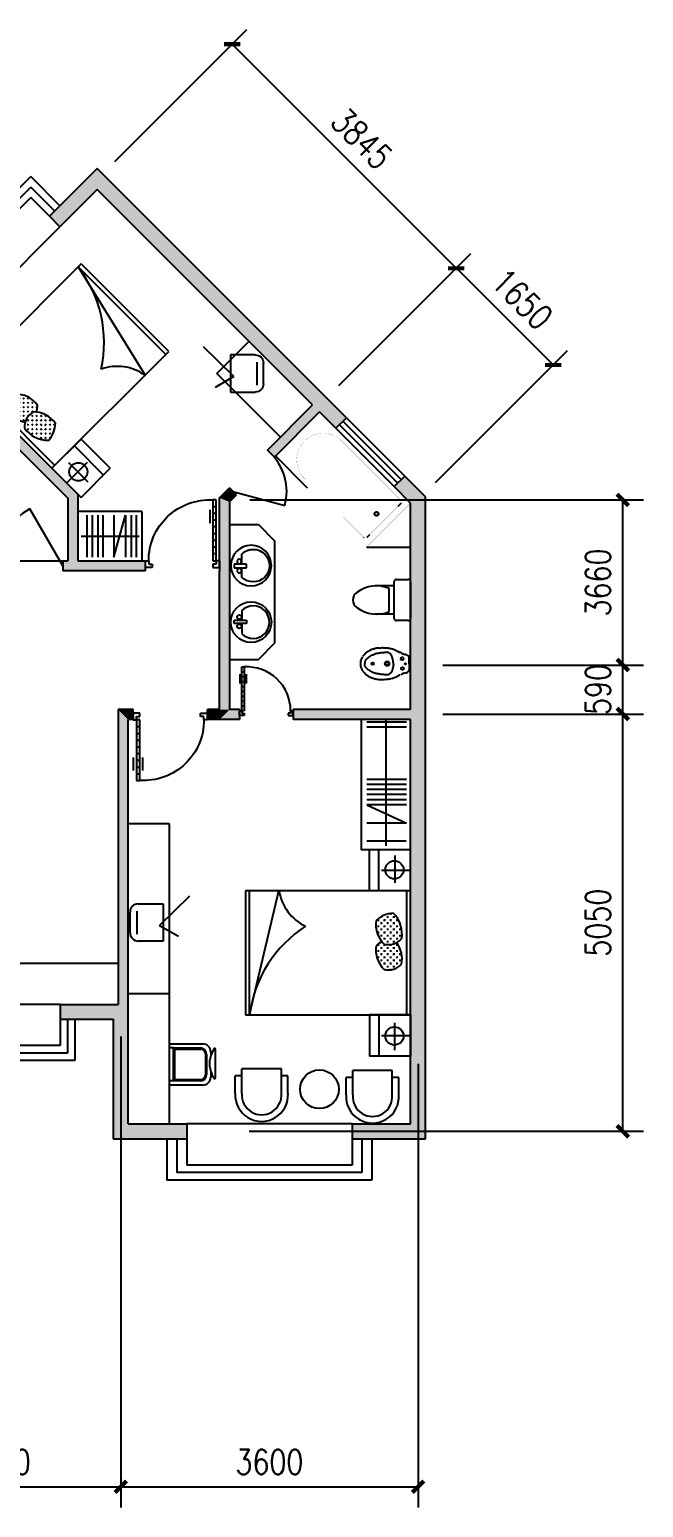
# Model space of a CAD drawing. Header units: millimetres. Extents: x 793 to 38097, y 481 to 18381.
# Drawn here: x 30665 to 38097, y 481 to 18381 of the extents above; entities that cross this region are included whole.
import ezdxf
from ezdxf.enums import TextEntityAlignment as Align

# ---------------------------------------------------------------- set-up
doc = ezdxf.new("R2010")
doc.units = ezdxf.units.MM
for name, color, linetype in [('DIM', 15, 'Continuous'), ('H', 13, 'Continuous'), ('J', 7, 'Continuous'), ('PUB_H', 13, 'Continuous'), ('TOILET', 7, 'Continuous'), ('W', 2, 'Continuous'), ('WALL', 4, 'Continuous'), ('WC', 10, 'Continuous')]:
    doc.layers.add(name, color=color, linetype=linetype)
doc.styles.add('CHINA', font='romant', dxfattribs={"width": 0.8, "height": 150, "bigfont": 'fs64f'})
doc.styles.add('DIM_FONT', font='SIMPLEX.shx', dxfattribs={"width": 0.8})
doc.styles.add('SIMPLEX', font='SIMPLEX.SHX')
doc.styles.get("Standard").update_dxf_attribs({"font": 'arial.ttf'})
doc.dimstyles.new('DIMN', dxfattribs={"dimtxt": 300, "dimasz": 1, "dimexe": 250, "dimexo": 300, "dimgap": 150, "dimtad": 1, "dimdec": 0, "dimdsep": 46, "dimtxsty": 'DIM_FONT', "dimblk": '_DIMX', "dimblk1": 'ARCHTICK', "dimblk2": 'ARCHTICK', "dimcen": 0.1, "dimclrt": 7, "dimadec": 0, "dimazin": 0, "dimtfac": 1, "dimtdec": 0, "dimtix": 1, "dimtmove": 2, "dimatfit": 3, "dimldrblk": '_DIMX', "dimfxl": 1, "dimtolj": 1, "dimtzin": 0, "dimarcsym": 0})

# ---------------------------------------------------------------- blocks, each defined once
blk = doc.blocks.new('_ARCHTICK')
at = {"color": 0, "linetype": 'ByBlock', "const_width": 0.15}
blk.add_lwpolyline([(-0.5, -0.5), (0.5, 0.5)], dxfattribs=at)
blk = doc.blocks.new('_DIMX')
at = {"const_width": 50}
blk.add_lwpolyline([(-70, -70), (70, 70)], dxfattribs=at)
blk = doc.blocks.new('*D66')
at = {"layer": 'DEFPOINTS', "color": 0, "transparency": 16777216}
for p in [(35831, 15490), (34197, 13856), (35369, 12684)]:
    blk.add_point(p, dxfattribs=at)
at = {"layer": 'DIM', "color": 0, "lineweight": -2, "transparency": 16777216}
for p, q in [((34409, 14068), (36008, 15667)), ((37002, 14319), (35832, 15489)), ((35581, 12896), (37179, 14495))]:
    blk.add_line(p, q, dxfattribs=at)
for p, rotation in [((35831, 15490), 135.0000000000114), ((37003, 14318), 315.0000000000114)]:
    blk.add_blockref('_DIMX', p, dxfattribs=dict(at, rotation=rotation))
at = {"layer": 'DIM', "color": 7, "transparency": 16777216, "insert": (36629, 15116), "char_height": 300, "attachment_point": 5, "rotation": 315, "style": 'DIM_FONT'}
blk.add_mtext('\\A1;1650', dxfattribs=at)
blk = doc.blocks.new('*X17')
at = {"color": 0}
for p, q in [((285009, 2316), (285009, 2334)), ((285084, 2316), (285084, 2334)), ((285309, 2316), (285309, 2334)), ((285384, 2316), (285384, 2334)), ((284817, 2212), (284831, 2212)), ((284822, 2203), (284822, 2222)), ((284850, 2250), (284869, 2250)), ((284850, 2175), (284869, 2175)), ((284859, 2241), (284859, 2259)), ((284859, 2166), (284859, 2184)), ((284888, 2288), (284906, 2288)), ((284888, 2212), (284906, 2212)), ((284897, 2278), (284897, 2297)), ((284897, 2203), (284897, 2222)), ((284925, 2250), (284944, 2250)), ((284925, 2175), (284944, 2175)), ((284933, 2325), (284944, 2325)), ((284934, 2316), (284934, 2326)), ((284934, 2241), (284934, 2259)), ((284934, 2166), (284934, 2184)), ((284962, 2288), (284981, 2288)), ((284962, 2212), (284981, 2212)), ((284972, 2278), (284972, 2297)), ((284972, 2203), (284972, 2222)), ((285000, 2325), (285019, 2325)), ((285000, 2250), (285019, 2250)), ((285000, 2175), (285019, 2175)), ((285009, 2241), (285009, 2259)), ((285009, 2166), (285009, 2184)), ((285038, 2288), (285056, 2288)), ((285038, 2212), (285056, 2212)), ((285047, 2278), (285047, 2297)), ((285047, 2203), (285047, 2222)), ((285075, 2325), (285094, 2325)), ((285075, 2250), (285094, 2250)), ((285075, 2175), (285094, 2175)), ((285084, 2241), (285084, 2259)), ((285084, 2166), (285084, 2184)), ((285112, 2288), (285131, 2288)), ((285112, 2212), (285131, 2212)), ((285122, 2278), (285122, 2297)), ((285122, 2203), (285122, 2222)), ((285150, 2250), (285169, 2250)), ((285150, 2175), (285169, 2175)), ((285159, 2241), (285159, 2259)), ((285159, 2166), (285159, 2184)), ((285188, 2288), (285206, 2288)), ((285188, 2212), (285206, 2212)), ((285197, 2278), (285197, 2297)), ((285197, 2203), (285197, 2222)), ((285225, 2250), (285244, 2250)), ((285225, 2175), (285244, 2175)), ((285234, 2316), (285234, 2323)), ((285234, 2241), (285234, 2259)), ((285234, 2166), (285234, 2184)), ((285240, 2325), (285244, 2325)), ((285262, 2288), (285281, 2288)), ((285262, 2212), (285281, 2212)), ((285272, 2278), (285272, 2297)), ((285272, 2203), (285272, 2222)), ((285300, 2325), (285319, 2325)), ((285300, 2250), (285319, 2250)), ((285300, 2175), (285319, 2175)), ((285309, 2241), (285309, 2259)), ((285309, 2166), (285309, 2184)), ((285338, 2288), (285356, 2288)), ((285338, 2212), (285356, 2212)), ((285347, 2278), (285347, 2297)), ((285347, 2203), (285347, 2222)), ((285375, 2325), (285394, 2325)), ((285375, 2250), (285394, 2250)), ((285375, 2175), (285394, 2175)), ((285384, 2241), (285384, 2259)), ((285384, 2166), (285384, 2184)), ((285412, 2288), (285431, 2288)), ((285412, 2212), (285431, 2212)), ((285422, 2278), (285422, 2297)), ((285422, 2203), (285422, 2222)), ((285450, 2325), (285452, 2325)), ((285450, 2250), (285469, 2250)), ((285450, 2175), (285469, 2175)), ((285459, 2316), (285459, 2316)), ((285459, 2241), (285459, 2259)), ((285459, 2166), (285459, 2184)), ((285488, 2212), (285500, 2212)), ((285497, 2203), (285497, 2222)), ((284856, 2100), (284869, 2100)), ((284859, 2094), (284859, 2109)), ((284888, 2138), (284906, 2138)), ((284888, 2062), (284906, 2062)), ((284897, 2128), (284897, 2147)), ((284897, 2053), (284897, 2072)), ((284925, 2100), (284944, 2100)), ((284934, 2091), (284934, 2109)), ((284962, 2138), (284981, 2138)), ((284962, 2062), (284981, 2062)), ((284972, 2128), (284972, 2147)), ((284972, 2053), (284972, 2072)), ((285000, 2100), (285019, 2100)), ((285009, 2091), (285009, 2109)), ((285038, 2138), (285056, 2138)), ((285038, 2062), (285056, 2062)), ((285047, 2128), (285047, 2147)), ((285047, 2053), (285047, 2072)), ((285075, 2100), (285094, 2100)), ((285084, 2091), (285084, 2109)), ((285112, 2138), (285131, 2138)), ((285122, 2128), (285122, 2147)), ((285150, 2100), (285151, 2100)), ((285159, 2106), (285159, 2109)), ((285163, 2100), (285169, 2100)), ((285188, 2138), (285206, 2138)), ((285188, 2062), (285206, 2062)), ((285197, 2128), (285197, 2147)), ((285197, 2053), (285197, 2072)), ((285225, 2100), (285244, 2100)), ((285234, 2091), (285234, 2109)), ((285262, 2138), (285281, 2138)), ((285262, 2062), (285281, 2062)), ((285272, 2128), (285272, 2147)), ((285272, 2053), (285272, 2072)), ((285300, 2100), (285319, 2100)), ((285309, 2091), (285309, 2109)), ((285338, 2138), (285356, 2138)), ((285338, 2062), (285356, 2062)), ((285347, 2128), (285347, 2147)), ((285347, 2053), (285347, 2072)), ((285375, 2100), (285394, 2100)), ((285384, 2091), (285384, 2109)), ((285412, 2138), (285431, 2138)), ((285422, 2128), (285422, 2147)), ((285450, 2100), (285458, 2100)), ((285459, 2101), (285459, 2109)), ((285488, 2138), (285497, 2138)), ((285497, 2138), (285497, 2147))]:
    blk.add_line(p, q, dxfattribs=at)
blk = doc.blocks.new('_C2ZTH')
for p, q in [((-500, 750), (-500, 1250)), ((0, 1250), (-500, 1250)), ((-385, 750), (-385, 1250)), ((-191, 1178), (-191, 849)), ((0, 750), (0, 1250)), ((-353, 1001), (2, 1001)), ((0, 750), (-500, 750)), ((0, -750), (-500, -750)), ((-500, -750), (-500, -1250)), ((-385, -750), (-385, -1250)), ((-191, -1178), (-191, -849)), ((0, -750), (0, -1250)), ((-353, -1001), (2, -1001)), ((0, -1250), (-500, -1250))]:
    blk.add_line(p, q)
for centre in [(-196, 1006), (-196, -1006)]:
    blk.add_circle(centre, 110)
at = {"layer": 'J'}
for p, q in [((-2000, 750), (-2000, -750)), ((0, 750), (-2000, 750)), ((-1950, -750), (-1594, 750)), ((-1950, -750), (-1950, 750)), ((-50, 750), (-50, -750)), ((0, -750), (0, 750)), ((-2000, -750), (0, -750))]:
    blk.add_line(p, q, dxfattribs=at)
for centre, radius, start, end in [((-1023, 844), 578, 189.3238, 244.457), ((-93, 341), 328, 170.9132, 225.9541), ((-194, 156), 326, 92.7966, 133.2149), ((-458, 228), 354, 350.3657, 45.5224), ((-468, -936), 1493, 122.587, 172.8499), ((-93, 35), 328, 170.9132, 225.9541), ((-194, -151), 326, 118.3278, 133.2149), ((-270, 322), 222, 256.7256, 316.496), ((-458, -78), 354, 350.3657, 34.9896), ((-270, 15), 222, 256.7256, 316.496)]:
    blk.add_arc(centre, radius, start, end, dxfattribs=at)
at = {"layer": 'J', "rotation": 270}
blk.add_blockref('*X17', (-2455, 285295), dxfattribs=at)
at = {"style": 'DIM_FONT', "width": 0.8, "flags": 9}
for tag in ['XSIZE', 'YSIZE']:
    blk.add_attdef(tag, (0, 0), '', height=0.5, dxfattribs=at)
blk = doc.blocks.new('_DBLK')
blk.add_line((-0.5, 0), (0, -0.866))
blk.add_arc((-0.5, 0), 1, 300, 0)
at = {"style": 'SIMPLEX', "flags": 9}
blk.add_attdef('A', text='', height=1, dxfattribs=at).set_placement((0, 1.5), align=Align.MIDDLE)
blk = doc.blocks.new('M_E4')
for p, q in [((670, -80), (670, -137)), ((670, -86), (670, -97)), ((670, -663), (670, -614))]:
    blk.add_line(p, q)
at = {"const_width": 1.5}
for points in [[(-750, -750), (-750, 0)], [(-750, 0), (750, 0)], [(750, 0), (750, -750)], [(608, -56), (640, -56)], [(670, -90), (670, -656)], [(670, -663), (670, -655)], [(750, -750), (-750, -750)]]:
    blk.add_lwpolyline(points, dxfattribs=at)
for points in [[(-399, -56, 0.930688), (-388, -693, 0.930688)], [(670, -86, 0.414214), (640, -56, 0.414214)], [(670, -90, 0.041784), (670, -85, 0.412615)], [(640, -693, 0.414214), (670, -663, 0.414214)]]:
    blk.add_lwpolyline(points, format="xyb", dxfattribs=at)
at = {"const_width": 1.5, "flags": 128}
for points in [[(-399, -56), (608, -56)], [(-399, -694), (645, -692)]]:
    blk.add_lwpolyline(points, dxfattribs=at)
for radius in [25, 23]:
    blk.add_circle((550, -381), radius)
blk.add_arc((640, -663), 30, 270, 280.176)
at = {"width": 0.8, "flags": 9}
for tag in ['XSIZE', 'YSIZE']:
    blk.add_attdef(tag, (0, 0), '', height=0.5, dxfattribs=at)
blk = doc.blocks.new('M_B0OPK')
for p, q in [((-0.5, 0.5), (0.5, 0.5)), ((0.5, 0.167), (-0.5, 0.167)), ((0.5, -0.167), (-0.5, -0.167)), ((-0.5, -0.5), (0.5, -0.5))]:
    blk.add_line(p, q)
blk = doc.blocks.new('M_C3')
for p, q in [((-319, 296), (-319, 84)), ((-239, 296), (-239, 0)), ((239, 296), (239, 0)), ((319, 296), (319, 84)), ((-319, 84), (-239, 84)), ((-239, 0), (239, 0)), ((239, 84), (319, 84))]:
    blk.add_line(p, q)
for radius, start, end in [(320, 356.4494, 183.5506), (240, 355.2636, 184.7364)]:
    blk.add_arc((0, 316), radius, start, end)
at = {"width": 0.8, "flags": 9}
for tag in ['YSIZE', 'XSIZE', 'XSIZE', 'YSIZE']:
    blk.add_attdef(tag, (0, 0), '', height=0.5, dxfattribs=at)
blk = doc.blocks.new('_B0MWI')
for p, q in [((-0.62, 3.2778), (0.62, 3.2778)), ((-0.62, 0.5), (-0.62, 3.2778)), ((0.62, 0.5), (0.62, 3.2778)), ((-0.56, 2.7778), (0.56, 2.7778)), ((-0.56, 0.5), (-0.56, 2.7778)), ((0.56, 0.5), (0.56, 2.7778)), ((-0.5, 2.2778), (0.5, 2.2778)), ((-0.5, 0.5), (-0.5, 2.2778)), ((0.5, 0.5), (0.5, 2.2778)), ((-0.5, -0.5), (0.5, -0.5))]:
    blk.add_line(p, q)
blk = doc.blocks.new('M_C9')
at = {"linetype": 'Continuous'}
for p, q in [((168, 317), (-176, 317)), ((-174, 294), (-130, 273)), ((-142, 259), (-92, 259)), ((-119, 197), (132, 197)), ((-112, 209), (128, 209)), ((88, 259), (158, 259)), ((166, 294), (122, 273)), ((-242, -239), (-242, 159)), ((-192, -191), (-192, 129)), ((-179, -174), (-179, 137)), ((192, 137), (192, -174)), ((208, 129), (208, -191)), ((258, 159), (258, -241)), ((192, -174), (-179, -174)), ((-192, -239), (-242, -239)), ((-192, -191), (-192, -239)), ((208, -191), (-192, -191)), ((258, -241), (207, -241)), ((208, -191), (208, -241))]:
    blk.add_line(p, q, dxfattribs=at)
for centre, radius, start, end in [((-142, 159), 100, 90, 180), ((-112, 129), 80, 90, 180), ((-174, 306), 12.2, 98.7908, 276.7415), ((-119, 137), 60, 90, 180), ((-3, 541), 297, 244.7295, 295.1128), ((128, 129), 80, 0, 90), ((132, 137), 60, 0, 90), ((158, 159), 100, 0, 90), ((166, 306), 12.2, 263.2585, 81.2092)]:
    blk.add_arc(centre, radius, start, end, dxfattribs=at)
at = {"width": 0.8, "flags": 9}
for tag in ['XSIZE', 'YSIZE']:
    blk.add_attdef(tag, (0, 0), '', height=0.5, dxfattribs=at)
blk = doc.blocks.new('M_C4')
for p, q in [((100, 250), (350, 250)), ((0, -150), (0, 150)), ((363, 169), (84, 169)), ((450, 150), (450, -150)), ((450, -150), (0, -150)), ((187, -107), (57, -336)), ((187, -107), (547, -475))]:
    blk.add_line(p, q)
for centre, start, end in [((100, 150), 90, 180), ((350, 150), 0, 90)]:
    blk.add_arc(centre, 100, start, end)
at = {"flags": 9}
for tag in ['XSIZE', 'YSIZE']:
    blk.add_attdef(tag, (0, 0), '', height=0.5, dxfattribs=at)
at = {"width": 0.8, "flags": 9}
for tag in ['YSIZE', 'XSIZE', 'XSIZE', 'YSIZE']:
    blk.add_attdef(tag, (225, -150), '', height=0.5, dxfattribs=at)
blk = doc.blocks.new('M_A24LXR')
for p, q in [((-0.455, 0.071), (-0.455, 0.888)), ((-0.455, 0.888), (-0.41, 0.888)), ((-0.455, 0.797), (-0.41, 0.797)), ((-0.41, 0.888), (-0.41, 0.071)), ((-0.494, 0.753), (-0.494, 0.578)), ((-0.455, 0.707), (-0.41, 0.707)), ((-0.455, 0.616), (-0.41, 0.616)), ((-0.371, 0.753), (-0.371, 0.578)), ((-0.455, 0.525), (-0.41, 0.525)), ((-0.455, 0.434), (-0.41, 0.434)), ((-0.455, 0.343), (-0.41, 0.343)), ((-0.455, 0.253), (-0.41, 0.253)), ((-0.501, 0.071), (-0.455, 0.071)), ((-0.501, -0.02), (-0.501, 0.071)), ((-0.455, 0.162), (-0.41, 0.162)), ((-0.41, 0.071), (-0.455, 0.071)), ((-0.455, 0.071), (-0.455, 0.026)), ((-0.455, 0.026), (-0.41, 0.026)), ((-0.41, 0.026), (-0.41, -0.02)), ((0.453, 0.026), (0.407, 0.026)), ((0.407, 0.026), (0.407, -0.02)), ((0.498, 0.071), (0.453, 0.071)), ((0.453, 0.071), (0.453, 0.026)), ((0.498, -0.02), (0.498, 0.071)), ((-0.501, -0.02), (-0.501, -0.02)), ((-0.41, -0.02), (-0.501, -0.02)), ((0.407, -0.02), (0.498, -0.02)), ((0.498, -0.02), (0.498, -0.02))]:
    blk.add_line(p, q)
blk.add_arc((-0.364, 0.072), 0.817, 359.9115, 93.1848)
blk = doc.blocks.new('M_E33IEP')
at = {"linetype": 'Continuous'}
for p, q in [((44, -21), (44, 20)), ((44, 20), (194, 20)), ((135, 135), (135, 20)), ((194, 20), (194, -21)), ((194, -21), (44, -21)), ((135, -21), (135, -144))]:
    blk.add_line(p, q, dxfattribs=at)
for centre, radius in [((248, -5), 246), ((106, 56), 26.7), ((105, -55), 26.7)]:
    blk.add_circle(centre, radius, dxfattribs=at)
blk.add_arc((274, -5), 197, 225.2527, 134.7473, dxfattribs=at)
at = {"style": 'DIM_FONT', "width": 0.8, "flags": 9}
for tag in ['XSIZE', 'YSIZE']:
    blk.add_attdef(tag, (0, 0), '', height=0.5, dxfattribs=at)
at = {"linetype": 'Continuous', "style": 'CHINA', "width": 0.8, "flags": 9}
for tag in ['XSIZE', 'YSIZE']:
    blk.add_attdef(tag, (2, -251), '', height=150, dxfattribs=at)
blk = doc.blocks.new('M_E1PCP')
at = {"color": 7}
for p, q in [((-355, 188), (-333, 189)), ((-165, 161), (-140, 149)), ((-140, 149), (-120, 139)), ((-37, 108), (-20, 102)), ((0, -2), (0, 78)), ((-165, -164), (-140, -152)), ((-140, -152), (-120, -142)), ((-37, -111), (-20, -105)), ((-355, -191), (-333, -192))]:
    blk.add_line(p, q, dxfattribs=at)
blk.add_line((0, 78), (0, -81))
for points in [[(-191, -1, 0.026732), (-191, 19, 0.044412), (-192, 31), (-197, 53, 0.003241), (-201, 68, 0.010368), (-202, 72, 0.025515), (-203, 75, 0.005439), (-209, 90, 0.01466), (-215, 102, 0.024326), (-219, 109, 0.063239), (-223, 114, 0.025626), (-235, 124, 0.025997), (-246, 131, 0.080846), (-250, 134, 0.033045), (-256, 133, 0.01801), (-267, 134, 0.003236), (-280, 134, 0.009898), (-284, 134, 0.020427), (-294, 133, -0.021622), (-303, 132, -0.016061), (-309, 132, 0.013577), (-316, 132, 0.015027), (-326, 132, 0.020407), (-333, 131, 0.030584), (-341, 129, -0.023862), (-352, 127, -0.011863), (-360, 125, 0.012332), (-369, 124, 0.033159), (-374, 122, -0.033952), (-381, 122, -0.08996), (-386, 121, 0.077977), (-393, 121, 0.017687), (-401, 119, 0.02018), (-407, 118, 0.010803), (-419, 114, 0.015414), (-428, 110), (-441, 104, -0.014227), (-450, 101, 0.020501), (-456, 99, 0.07853), (-461, 95, -0.047696), (-468, 90, -0.03519), (-477, 85, 0.057732), (-482, 82, 0.015046), (-487, 78, -0.012786), (-493, 74), (-502, 66), (-511, 59), (-523, 49, 0.071316), (-526, 45, 0.026602), (-532, 35, 0.028329), (-536, 25, 0.088986), (-537, 22), (-537, 12), (-537, 0)], [(-191, -1, -0.026732), (-191, -22, -0.044412), (-193, -34), (-198, -56, -0.003241), (-201, -70, -0.010368), (-203, -75, -0.025515), (-204, -78, -0.005439), (-210, -93, -0.01466), (-216, -105, -0.024326), (-220, -112, -0.063239), (-224, -116, -0.025626), (-236, -126, -0.025997), (-247, -133, -0.080846), (-251, -136, -0.033045), (-257, -136, -0.01801), (-268, -136, -0.003236), (-281, -136, -0.009898), (-285, -136, -0.020427), (-295, -135, 0.021622), (-304, -134, 0.016061), (-310, -134, -0.013577), (-317, -134, -0.015027), (-327, -134, -0.020407), (-334, -133, -0.030584), (-343, -131, 0.023862), (-353, -128, 0.011863), (-362, -127, -0.012332), (-370, -125, -0.033159), (-376, -123, 0.033952), (-382, -123, 0.08996), (-387, -122, -0.077977), (-394, -122, -0.017687), (-402, -120, -0.02018), (-408, -119, -0.010803), (-420, -115, -0.015414), (-429, -111), (-442, -105, 0.014227), (-451, -102, -0.020501), (-457, -99, -0.07853), (-462, -96, 0.047696), (-469, -90, 0.03519), (-477, -86, -0.057732), (-482, -83, -0.015046), (-487, -79, 0.012786), (-493, -74), (-503, -66), (-512, -59), (-524, -49, -0.071316), (-527, -45, -0.026602), (-532, -35, -0.028329), (-536, -25, -0.088986), (-537, -22), (-537, -12), (-537, 0)]]:
    blk.add_lwpolyline(points, format="xyb", dxfattribs=at)
for centre, radius in [((-440, -1), 15), ((-266, -1), 27), ((-266, -1), 20), ((-82, 59), 17), ((-45, -3), 7.5), ((-78, -59), 17)]:
    blk.add_circle(centre, radius, dxfattribs=at)
for centre, radius, start, end in [((-305, -250), 444, 104.3047, 105.8468), ((-322, -183), 375, 101.8891, 104.3047), ((-373, 62), 125, 97.7067, 101.8891), ((-363, -14), 202, 94.0915, 97.7067), ((-331, -463), 652, 92.0805, 94.0915), ((-325, -194), 383, 89.3011, 91.0949), ((-339, -1297), 1486, 88.3911, 89.3011), ((-310, -273), 461, 84.8681, 88.3911), ((-292, -67), 255, 80.1269, 84.8681), ((-323, -247), 437, 78.1775, 80.1269), ((-447, -839), 1042, 76.915, 78.1775), ((-539, 19), 51.1, 156.415, 174.9821), ((-466, 10), 124, 173.2857, 185.1515), ((-466, 13), 124, 174.9821, 186.8478), ((116, -267), 766, 154.7195, 156.415), ((-509, 29), 74.1, 149.267, 154.7195), ((-99, -215), 551, 147.2013, 149.267), ((-434, 1), 153, 143.2731, 147.2013), ((-375, -43), 226, 139.8051, 143.2731), ((-415, -10), 174, 135.8536, 139.8051), ((-403, -22), 192, 131.9663, 135.8536), ((-375, -53), 234, 128.4465, 131.9663), ((-366, -63), 247, 125.1284, 128.4465), ((-350, -87), 275, 121.9882, 125.1284), ((-353, -81), 269, 118.2556, 121.9882), ((-382, -28), 209, 114.0173, 118.2556), ((-335, -133), 324, 111.0037, 114.0173), ((-371, -39), 223, 107.3747, 111.0037), ((-303, -258), 452, 105.8468, 107.3747), ((-447, -840), 1043, 75.7981, 76.915), ((-217, 70), 105, 72.2692, 75.7981), ((-219, 64), 110, 67.4211, 72.2692), ((-249, -8), 188, 63.7108, 67.4211), ((-97, 189), 54.7, 244.7737, 253.7827), ((-138, 47), 92.9, 66.8703, 73.7827), ((-192, -80), 231, 64.3474, 66.8703), ((73, 473), 382, 244.3474, 246.3082), ((203, 769), 705, 246.3082, 247.8229), ((-28, 203), 94.4, 247.8229, 251.9639), ((-28, 203), 95, 251.9639, 257.0841), ((-91, -74), 190, 73.4605, 77.0841), ((-25, 77), 25.6, 2.2309, 78.1267), ((-54, -7), 114, 71.7241, 72.7084), ((-18, 66), 19.7, 334.8273, 338.8002), ((-466, -16), 124, 173.1522, 185.0179), ((-466, -13), 124, 174.8485, 186.7143), ((-539, -22), 51.1, 185.0179, 203.585), ((116, 264), 766, 203.585, 205.2805), ((-509, -32), 74.1, 205.2805, 210.733), ((-99, 212), 551, 210.733, 212.7987), ((-434, -4), 153, 212.7987, 216.7269), ((-375, 40), 226, 216.7269, 220.1949), ((-415, 7), 174, 220.1949, 224.1464), ((-403, 19), 192, 224.1464, 228.0337), ((-375, 50), 234, 228.0337, 231.5535), ((-366, 60), 247, 231.5535, 234.8716), ((-350, 84), 275, 234.8716, 238.0118), ((-353, 78), 269, 238.0118, 241.7444), ((-382, 25), 209, 241.7444, 245.9827), ((-335, 130), 324, 245.9827, 248.9963), ((-371, 37), 223, 248.9963, 252.6253), ((-303, 255), 452, 252.6253, 254.1532), ((-447, 836), 1042, 281.8225, 283.085), ((-447, 837), 1043, 283.085, 284.2019), ((-217, -73), 105, 284.2019, 287.7308), ((-219, -67), 110, 287.7308, 292.5789), ((-249, 5), 188, 292.5789, 296.2892), ((-97, -191), 54.7, 106.2173, 115.2263), ((-192, 77), 231, 293.1297, 295.6526), ((73, -476), 382, 113.6918, 115.6526), ((203, -771), 705, 112.1771, 113.6918), ((-28, -206), 94.4, 108.0361, 112.1771), ((-28, -206), 95, 102.9159, 108.0361), ((-91, 71), 190, 282.9159, 286.5395), ((-25, -80), 25.6, 281.8733, 357.7691), ((-54, 4), 114, 287.2916, 288.2759), ((-305, 247), 444, 254.1532, 255.6953), ((-322, 180), 375, 255.6953, 258.1109), ((-373, -64), 125, 258.1109, 262.2933), ((-373, -64), 125, 258.1109, 262.2933), ((-363, 11), 202, 262.2933, 265.9085), ((-331, 460), 652, 265.9085, 267.9195), ((-331, 460), 652, 265.9085, 267.9195), ((-325, 191), 383, 268.9051, 270.6989), ((-339, 1295), 1486, 270.6989, 271.6089), ((-310, 270), 461, 271.6089, 275.1319), ((-292, 64), 255, 275.1319, 279.8731), ((-323, 244), 437, 279.8731, 281.8225)]:
    blk.add_arc(centre, radius, start, end, dxfattribs=at)
at = {"width": 0.8, "flags": 9}
for tag in ['XSIZE', 'YSIZE']:
    blk.add_attdef(tag, (0, 0), '', height=0.5, dxfattribs=at)
blk = doc.blocks.new('*D78')
at = {"layer": 'DEFPOINTS', "color": 0, "transparency": 16777216}
for p in [(35375, 10684), (37847, 10684), (37712, 10091)]:
    blk.add_point(p, dxfattribs=at)
at = {"layer": 'DIM', "color": 0, "lineweight": -2, "transparency": 16777216}
for p, q in [((35675, 10684), (38097, 10684)), ((37847, 10685), (37847, 10686)), ((37847, 10091), (37847, 10684)), ((37847, 10090), (37847, 10089)), ((38012, 10091), (38097, 10091))]:
    blk.add_line(p, q, dxfattribs=at)
for p, rotation in [((37847, 10684), 270), ((37847, 10091), 90)]:
    blk.add_blockref('_DIMX', p, dxfattribs=dict(at, rotation=rotation))
at = {"layer": 'DIM', "color": 7, "transparency": 16777216, "insert": (37547, 10388), "char_height": 300, "attachment_point": 5, "rotation": 90, "style": 'DIM_FONT'}
blk.add_mtext('\\A1;590', dxfattribs=at)
blk = doc.blocks.new('M_E24TTP')
at = {"layer": 'TOILET', "color": 7}
for p, q in [((-170, 200), (-170, 430)), ((170, 200), (170, 430)), ((-220, 200), (220, 200)), ((-140, 260), (140, 260)), ((-250, 30), (-250, 170)), ((220, 0), (-220, 0)), ((250, 170), (250, 30))]:
    blk.add_line(p, q, dxfattribs=at)
for centre, radius, start, end in [((227, 413), 398, 143.3619, 202.5495), ((0, 590), 110, 33.4509, 146.5491), ((-227, 413), 398, 337.4505, 36.6381), ((-220, 170), 30, 90, 180), ((220, 170), 30, 0, 90), ((-220, 30), 30, 180, 270), ((220, 30), 30, 270, 0)]:
    blk.add_arc(centre, radius, start, end, dxfattribs=at)
at = {"style": 'DIM_FONT', "width": 0.8, "flags": 9}
for tag in ['XSIZE', 'YSIZE']:
    blk.add_attdef(tag, (0, 0), '', height=0.5, dxfattribs=at)
blk = doc.blocks.new('*D79')
at = {"layer": 'DEFPOINTS', "color": 0, "transparency": 16777216}
for p in [(33117, 18204), (31483, 16570), (34197, 13856)]:
    blk.add_point(p, dxfattribs=at)
at = {"layer": 'DIM', "color": 0, "lineweight": -2, "transparency": 16777216}
for p, q in [((31695, 16782), (33294, 18381)), ((35830, 15491), (33118, 18203)), ((34409, 14068), (36008, 15667))]:
    blk.add_line(p, q, dxfattribs=at)
for p, rotation in [((33117, 18204), 135), ((35831, 15490), 315)]:
    blk.add_blockref('_DIMX', p, dxfattribs=dict(at, rotation=rotation))
at = {"layer": 'DIM', "color": 7, "transparency": 16777216, "insert": (34686, 17059), "char_height": 300, "attachment_point": 5, "rotation": 315, "style": 'DIM_FONT'}
blk.add_mtext('\\A1;3845', dxfattribs=at)

msp = doc.modelspace()

# ---------------------------------------------------------------- linework, layer by layer
at = {"layer": 'H'}
msp.add_line((33085.1, 11354), (33085.1, 11064.2), dxfattribs=at)
at = {"layer": 'J'}
for p, q in [((32932.2, 14215.1), (33321.1, 14604)), ((33701.8, 13445.5), (32932.2, 14215.1)), ((32024.5, 12544.2), (31248.5, 12544.2)), ((32024.5, 12544.2), (32024.5, 11944.2)), ((31359.2, 12498.2), (31359.2, 11990.6)), ((31420.5, 12498.2), (31420.5, 11990.6)), ((31489.2, 12498.2), (31489.2, 11990.6)), ((31550.6, 12498.2), (31550.6, 11990.6)), ((31685.5, 11990.6), (31825.3, 12498.2)), ((31685.5, 12498.2), (31685.5, 11990.6)), ((31825.3, 12498.2), (31825.3, 11990.6)), ((31894, 12498.2), (31894, 11990.6)), ((31955.4, 12498.2), (31955.4, 11990.6)), ((31990.3, 12242.6), (31290.2, 12242.6)), ((34678.5, 10024.2), (34678.5, 8448)), ((34982.1, 8495), (34982.1, 10024.2)), ((35227.8, 9992.1), (34747.6, 9992.1)), ((35227.8, 9930.7), (34747.6, 9930.7)), ((35227.8, 9299.4), (34747.6, 9299.4)), ((35227.8, 9238), (34747.6, 9238)), ((35227.8, 9176.5), (34747.6, 9176.5)), ((35227.8, 9115.1), (34747.6, 9115.1)), ((35227.8, 9053.6), (34747.6, 9053.6)), ((34747.6, 8992.2), (35227.8, 8768.7)), ((35227.8, 8992.2), (34747.6, 8992.2)), ((32358.5, 8761.7), (31858.5, 8761.7)), ((32358.5, 5126.8), (32358.5, 8761.7)), ((35227.8, 8768.7), (34747.6, 8768.7)), ((35278.5, 8448), (34678.5, 8448)), ((35222.2, 8550.9), (34747.6, 8550.9)), ((25878.5, 7074.2), (31738.5, 7074.2)), ((32358.5, 6701.4), (31858.5, 6701.4))]:
    msp.add_line(p, q, dxfattribs=at)
msp.add_circle((34174.4, 5546.8), 234.2, dxfattribs=at)
at = {"layer": 'PUB_H'}
for points in [[(31482.7, 16697), (31482.7, 16442.5), (30904.9, 16119.3), (31032.2, 15992)], [(34175.6, 13749.5), (34090.7, 13834.4), (31482.7, 16697), (31482.7, 16442.5)], [(34373.5, 13551.6), (34175.6, 13749.5), (34500.8, 13678.9), (31482.7, 16697)], [(29521, 14480.8), (31248.5, 12753.4), (29436.2, 14396), (31128.5, 12703.7)], [(33544.7, 13288.4), (34090.7, 13834.4), (33629.6, 13203.5), (34175.6, 13749.5)], [(35207.9, 12971.8), (35458.5, 12721.2), (35080.6, 12844.5), (35278.5, 12646.6)], [(31248.5, 12753.4), (31248.5, 11944.2), (31128.5, 12703.7), (31128.5, 11944.2)], [(33169.9, 12743.9), (33085.1, 12659), (33085.1, 12828.7), (32965.1, 12708.7)], [(32965.1, 12708.7), (33085.1, 12659), (32965.1, 11944.2), (33085.1, 10144.2)], [(35458.5, 12721.2), (35458.5, 4946.8), (35278.5, 12646.6), (35278.5, 10144.2)], [(31068.5, 11824.2), (31068.5, 11944.2), (32064.5, 11824.2), (31128.5, 11944.2)], [(32064.5, 11824.2), (31128.5, 11944.2), (32064.5, 11944.2)], [(32964.5, 11944.2), (32965.1, 11944.2), (32964.5, 11824.2), (32965.1, 11824.2)], [(32965.1, 11944.2), (33085.1, 10144.2), (32965.1, 11824.2), (32965.1, 10144.4)], [(31738.5, 10144.4), (31858.5, 10024.4), (31738.5, 6574.2), (31858.5, 5126.8)], [(31918.5, 10144.4), (31918.5, 10024.4), (31738.5, 10144.4), (31858.5, 10024.4)], [(32818.5, 10024.4), (32818.5, 10144.4), (32965.1, 10024.4), (32965.1, 10144.4)], [(32965.1, 10144.4), (33085.1, 10144.2), (32965.1, 10024.4)], [(33085.1, 10144.2), (32965.1, 10024.2), (32965.1, 10024.4)], [(33205.1, 10024.2), (32965.1, 10024.2), (33205.1, 10144.2), (33085.1, 10144.2)], [(35278.5, 10144.2), (35278.5, 10024.2), (33855.1, 10144.2), (33855.1, 10024.2)], [(35458.5, 4946.8), (35278.5, 5126.8), (35278.5, 10144.2)], [(31858.5, 5126.8), (31678.5, 6394.2), (31738.5, 6574.2), (31033.5, 6574.2)], [(31678.5, 6394.2), (31033.5, 6394.2), (31033.5, 6574.2)], [(31678.5, 4946.8), (31678.5, 6394.2), (31858.5, 5126.8)], [(32568.5, 5126.8), (32568.5, 4946.8), (31858.5, 5126.8), (31678.5, 4946.8)], [(34568.5, 4946.8), (34568.5, 5126.8), (35458.5, 4946.8), (35278.5, 5126.8)]]:
    msp.add_solid(points, dxfattribs=at)
at = {"layer": 'WALL'}
for p, q in [((31482.7, 16697), (30904.9, 16119.3)), ((34500.8, 13678.9), (31482.7, 16697)), ((31482.7, 16442.5), (31032.2, 15992)), ((34090.7, 13834.4), (31482.7, 16442.5)), ((31032.2, 15992), (30904.9, 16119.3)), ((29436.2, 14396), (31128.5, 12703.7)), ((29521, 14480.8), (31248.5, 12753.4)), ((33544.7, 13288.4), (34090.7, 13834.4)), ((33629.6, 13203.5), (34175.6, 13749.5)), ((34373.5, 13551.6), (34175.6, 13749.5)), ((34373.5, 13551.6), (34500.8, 13678.9)), ((33629.6, 13203.5), (33544.7, 13288.4)), ((35080.6, 12844.5), (35207.9, 12971.8)), ((35458.5, 12721.2), (35207.9, 12971.8)), ((31248.5, 12753.4), (31248.5, 11944.2)), ((32965.1, 12708.7), (33085.1, 12828.7)), ((32965.1, 11944.2), (32965.1, 12708.7)), ((33169.9, 12743.9), (33085.1, 12828.7)), ((33085.1, 12659), (33169.9, 12743.9)), ((35278.5, 12646.6), (35080.6, 12844.5)), ((35458.5, 4946.8), (35458.5, 12721.2)), ((31128.5, 12703.7), (31128.5, 11944.2)), ((33085.1, 12659), (33085.1, 10144.2)), ((35278.5, 10144.2), (35278.5, 12646.6)), ((31068.5, 11944.2), (31068.5, 11824.2)), ((31068.5, 11944.2), (31128.5, 11944.2)), ((32064.5, 11824.2), (31068.5, 11824.2)), ((31248.5, 11944.2), (32064.5, 11944.2)), ((32064.5, 11944.2), (32064.5, 11824.2)), ((32964.5, 11944.2), (32965.1, 11944.2)), ((32964.5, 11944.2), (32964.5, 11824.2)), ((32965.1, 11824.2), (32964.5, 11824.2)), ((32965.1, 10144.4), (32965.1, 11824.2)), ((31738.5, 10144.4), (31738.5, 6574.2)), ((31918.5, 10144.4), (31738.5, 10144.4)), ((31858.5, 5126.8), (31858.5, 10024.4)), ((31918.5, 10024.4), (31858.5, 10024.4)), ((31918.5, 10024.4), (31918.5, 10144.4)), ((32965.1, 10144.4), (32818.5, 10144.4)), ((32818.5, 10024.4), (32818.5, 10144.4)), ((32965.1, 10024.4), (32818.5, 10024.4)), ((33205.1, 10024.2), (32965.1, 10024.2)), ((33205.1, 10144.2), (33085.1, 10144.2)), ((33205.1, 10144.2), (33205.1, 10024.2)), ((35278.5, 10144.2), (33855.1, 10144.2)), ((33855.1, 10144.2), (33855.1, 10024.2)), ((35278.5, 10024.2), (33855.1, 10024.2)), ((35278.5, 5126.8), (35278.5, 10024.2)), ((31033.5, 6574.2), (31738.5, 6574.2)), ((31033.5, 6574.2), (31033.5, 6394.2)), ((31033.5, 6394.2), (31678.5, 6394.2)), ((31678.5, 6394.2), (31678.5, 4946.8)), ((31858.5, 5126.8), (32568.5, 5126.8)), ((32568.5, 5126.8), (32568.5, 4946.8)), ((34568.5, 5126.8), (35278.5, 5126.8)), ((34568.5, 5126.8), (34568.5, 4946.8)), ((31678.5, 4946.8), (32568.5, 4946.8)), ((34568.5, 4946.8), (35458.5, 4946.8))]:
    msp.add_line(p, q, dxfattribs=at)
at = {"layer": 'WC'}
for p, q in [((34031.2, 12827.3), (33642.2, 13216.2)), ((33085.1, 12385.5), (33435.1, 12385.5)), ((33435.1, 12385.5), (33635.1, 12185.5)), ((33635.1, 10952.4), (33635.1, 12185.5)), ((34745.2, 12113.3), (35278.5, 12113.3)), ((30268.5, 11944.2), (31068.5, 11944.2)), ((33435.1, 10752.4), (33635.1, 10952.4)), ((33085.1, 10752.4), (33435.1, 10752.4))]:
    msp.add_line(p, q, dxfattribs=at)

# ---------------------------------------------------------------- block references
at = {"layer": 'J'}
for name, p, rotation in [('_C2ZTH', (30404.9, 13597), 224.9999999999999), ('M_C4', (32130.7, 7341.8), 90), ('M_C9', (32599.2, 5854.3), 270), ('M_C3', (33474.4, 5792.3), 180), ('M_C3', (34816.5, 5772.9), 180)]:
    msp.add_blockref(name, p, dxfattribs=dict(at, rotation=rotation))
at = {"layer": 'J', "xscale": -1, "rotation": 270}
msp.add_blockref('M_C4', (33246.5, 13990.2), dxfattribs=at)
at = {"layer": 'J'}
msp.add_blockref('_C2ZTH', (35278.5, 7198), dxfattribs=at)
at = {"layer": 'W'}
for name, p, xscale, yscale, zscale, rotation in [('_B0MWI', (30438.2, 15525.3), 1500, 179.999999999942, 1500, 45), ('M_B0OPK', (34790.7, 13261.7), 999.9999999999999, 179.9999999999868, 999.9999999999999, 315), ('_DBLK', (33357.3, 13016.1), 650, 650, 650, 45), ('_DBLK', (30668.5, 11884.2), 800, 800, 800, 180), ('M_A24LXR', (33530.1, 10084.2), -650, -650, 650, 180), ('_B0MWI', (30283.5, 6484.2), 1500, 180.0000000000009, 1500, 180), ('_B0MWI', (33568.5, 5036.8), 2000, 179.9999999999982, 2000, 180)]:
    msp.add_blockref(name, p, dxfattribs=dict(at, xscale=xscale, yscale=yscale, zscale=zscale, rotation=rotation))
at = {"layer": 'W', "zscale": 900}
for p, xscale, yscale in [((32514.5, 11884.2), -900, 900), ((32368.5, 10084.4), 900, -900)]:
    msp.add_blockref('M_A24LXR', p, dxfattribs=dict(at, xscale=xscale, yscale=yscale))
at = {"layer": 'WC'}
for name, p, rotation in [('M_E4', (34745.2, 13173.9), 315), ('M_E24TTP', (35278.5, 11471.6), 90)]:
    msp.add_blockref(name, p, dxfattribs=dict(at, rotation=rotation))
at = {"layer": 'WC', "xscale": -1, "rotation": 180}
msp.add_blockref('M_E33IEP', (33098.4, 11883.4), dxfattribs=at)
at = {"layer": 'WC'}
for name, p in [('M_E33IEP', (33098.4, 11208.4)), ('M_E1PCP', (35259.7, 10701.7))]:
    msp.add_blockref(name, p, dxfattribs=at)

# ---------------------------------------------------------------- dimensions: what is measured, and where the dimension line sits
at = {"layer": 'DIM'}
for base, p1, p2, angle, text, picture, middle in [((33116.9, 18203.9), (34196.8, 13855.6), (31482.7, 16569.7), 315, '3845', '*D79', (34686.1, 17059)), ((37846.9, 10684.2), (37712, 10091.1), (35374.5, 10684.2), 90, '590', '*D78', (37546.9, 10387.6))]:
    dim = msp.add_linear_dim(base=base, p1=p1, p2=p2, angle=angle, text=text, dimstyle='DIMN', dxfattribs=at)
    dim.commit()
    dim.dimension.update_dxf_attribs({"geometry": picture, "text_midpoint": middle})
dim = msp.add_aligned_dim(p1=(35368.5, 12683.9), p2=(34196.8, 13855.6), distance=-2311.1, text='1650', dimstyle='DIMN', dxfattribs=at)
dim.commit()
dim.dimension.update_dxf_attribs({"geometry": '*D66', "text_midpoint": (36629, 15116.1)})
for base, p1, p2, text in [((37846.9, 12683.9), (35368.5, 10684.2), (33031.1, 12683.9), '3660'), ((37846.9, 10091.1), (33025.1, 5036.8), (35368.5, 10091.1), '5050')]:
    msp.add_linear_dim(base=base, p1=p1, p2=p2, angle=90, text=text, dimstyle='DIMN', dxfattribs=at).render()
for base, p1, p2 in [((31768.5, 731.4), (28768.5, 6484.2), (31768.5, 6484.2)), ((35368.5, 731.4), (31768.5, 6484.2), (35368.5, 6154))]:
    msp.add_linear_dim(base=base, p1=p1, p2=p2, dimstyle='DIMN', dxfattribs=at).render()

doc.saveas('drawing.dxf')
